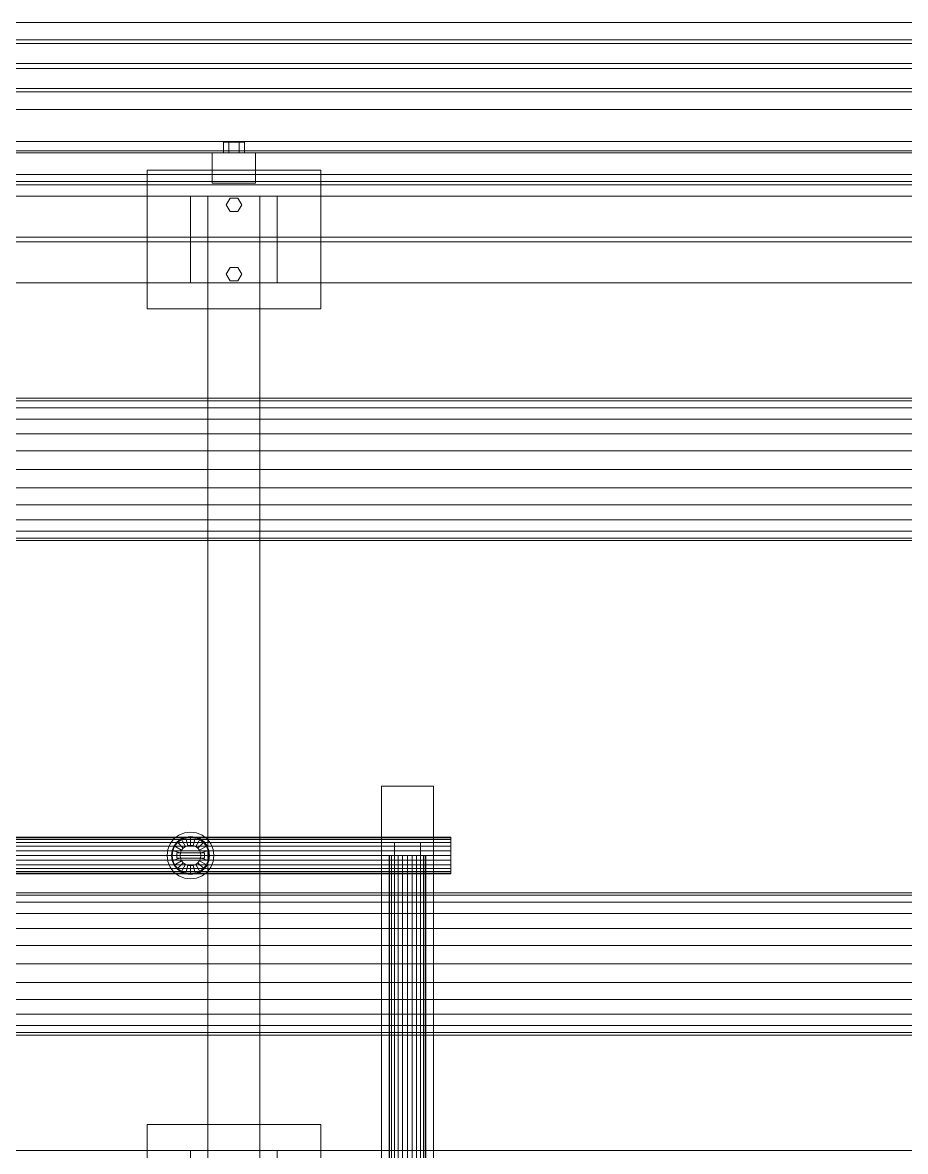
# Model space of a CAD drawing. Header units: millimetres. Extents: x -1970 to 34302, y -65268 to 6837.
# Drawn here: x 14976 to 15994, y -18501 to -17200 of the extents above; entities that cross this region are included whole.
import ezdxf

# ---------------------------------------------------------------- set-up
doc = ezdxf.new("R2010")
doc.units = ezdxf.units.MM
doc.layers.add('superior_mezcladora', color=7, linetype='Continuous', lineweight=0)

msp = doc.modelspace()

# ---------------------------------------------------------------- linework, layer by layer
at = {"layer": 'superior_mezcladora'}
for p, q in [((10569.529, -17200), (16769.529, -17200)), ((16758.117, -17220), (14691.451, -17220)), ((14692.972, -17220), (16759.639, -17220)), ((14692.972, -17224), (16759.639, -17224)), ((16779.418, -17220), (14712.752, -17220)), ((16779.418, -17224), (14712.752, -17224)), ((14714.273, -17220), (16780.94, -17220)), ((10569.529, -17247.2), (16769.529, -17247.2)), ((16769.529, -17252.8), (10569.529, -17252.8)), ((16759.639, -17276), (14692.972, -17276)), ((14712.752, -17276), (16779.418, -17276)), ((14691.451, -17280), (16758.117, -17280)), ((16759.639, -17280), (14692.972, -17280)), ((14712.752, -17280), (16779.418, -17280)), ((16780.94, -17280), (14714.273, -17280)), ((16769.529, -17300), (10569.529, -17300)), ((10569.529, -17337), (16769.529, -17337)), ((15213.529, -17338), (15207.529, -17338)), ((15207.529, -17350), (15207.529, -17338)), ((15225.529, -17338), (15213.529, -17338)), ((15213.529, -17350), (15213.529, -17338)), ((15231.529, -17338), (15225.529, -17338)), ((15225.529, -17350), (15225.529, -17338)), ((15231.529, -17338), (15231.529, -17350)), ((10569.529, -17348), (16769.529, -17348)), ((10569.529, -17350), (16769.529, -17350)), ((15194.529, -17385), (15194.529, -17350)), ((15194.529, -17350), (15244.529, -17350)), ((15213.529, -17350), (15207.529, -17350)), ((15225.529, -17350), (15213.529, -17350)), ((15225.529, -17350), (15231.529, -17350)), ((15244.529, -17350), (15244.529, -17385)), ((16769.529, -17375), (10569.529, -17375)), ((10594.529, -17375), (16169.529, -17375)), ((15119.529, -17530), (15119.529, -17370)), ((15119.529, -17370), (15319.529, -17370)), ((15319.529, -17370), (15319.529, -17530)), ((16769.529, -17383), (10569.529, -17383)), ((16769.529, -17387), (10569.529, -17387)), ((15244.529, -17385), (15194.529, -17385)), ((10494.529, -17400), (16814.529, -17400)), ((15169.529, -17500), (15169.529, -17400)), ((15169.529, -17400), (15269.529, -17400)), ((15189.529, -18600), (15189.529, -17400)), ((15189.529, -17400), (15249.529, -17400)), ((15210.529, -17410), (15215.029, -17402.206)), ((15215.029, -17402.206), (15224.029, -17402.206)), ((15224.029, -17402.206), (15228.529, -17410)), ((15249.529, -17400), (15249.529, -18600)), ((15269.529, -17400), (15269.529, -17500)), ((15215.029, -17417.794), (15210.529, -17410)), ((15224.029, -17417.794), (15215.029, -17417.794)), ((15228.529, -17410), (15224.029, -17417.794)), ((10494.529, -17447.2), (16814.529, -17447.2)), ((16814.529, -17452.8), (10494.529, -17452.8)), ((15210.529, -17490), (15215.029, -17482.206)), ((15215.029, -17482.206), (15224.029, -17482.206)), ((15224.029, -17482.206), (15228.529, -17490)), ((15215.029, -17497.794), (15210.529, -17490)), ((15224.029, -17497.794), (15215.029, -17497.794)), ((15228.529, -17490), (15224.029, -17497.794)), ((16814.529, -17500), (10494.529, -17500)), ((15269.529, -17500), (15169.529, -17500)), ((15319.529, -17530), (15119.529, -17530)), ((16929.529, -17633), (10409.529, -17633)), ((10409.529, -17635.794), (16929.529, -17635.794)), ((10409.529, -17643.986), (16929.529, -17643.986)), ((10409.529, -17657.017), (16929.529, -17657.017)), ((10409.529, -17674), (16929.529, -17674)), ((10409.529, -17693.777), (16929.529, -17693.777)), ((10409.529, -17715), (16929.529, -17715)), ((10409.529, -17736.223), (16929.529, -17736.223)), ((10409.529, -17756), (16929.529, -17756)), ((10409.529, -17772.983), (16929.529, -17772.983)), ((10409.529, -17786.014), (16929.529, -17786.014)), ((10409.529, -17794.206), (16929.529, -17794.206)), ((10409.529, -17797), (16929.529, -17797)), ((15389.529, -18980), (15389.529, -18080)), ((15389.529, -18080), (15449.529, -18080)), ((15449.529, -18080), (15449.529, -18980)), ((15150.437, -18140.908), (15156.029, -18136.617)), ((15156.029, -18136.617), (15162.54, -18133.92)), ((15162.54, -18133.92), (15169.529, -18133)), ((15169.529, -18133), (15176.517, -18133.92)), ((15176.517, -18133.92), (15183.029, -18136.617)), ((15183.029, -18136.617), (15188.62, -18140.908)), ((12419.529, -18138.8), (15469.529, -18138.8)), ((12419.529, -18139.522), (15469.529, -18139.522)), ((12419.529, -18141.64), (15469.529, -18141.64)), ((12419.529, -18145.009), (15469.529, -18145.009)), ((12419.529, -18149.4), (15469.529, -18149.4)), ((15143.449, -18153.012), (15146.146, -18146.5)), ((15146.146, -18146.5), (15150.437, -18140.908)), ((15150.476, -18149), (15148.278, -18154.306)), ((15151.169, -18149.4), (15149.051, -18154.513)), ((15153.972, -18144.444), (15150.476, -18149)), ((15159.136, -18154), (15150.476, -18149)), ((15154.538, -18145.009), (15151.169, -18149.4)), ((15158.529, -18140.947), (15153.972, -18144.444)), ((15161.043, -18151.515), (15153.972, -18144.444)), ((15158.929, -18141.64), (15154.538, -18145.009)), ((15163.835, -18138.75), (15158.529, -18140.947)), ((15163.529, -18149.608), (15158.529, -18140.947)), ((15164.042, -18139.522), (15158.929, -18141.64)), ((15161.043, -18151.515), (15163.529, -18149.608)), ((15163.529, -18149.608), (15166.423, -18148.409)), ((15169.529, -18138), (15163.835, -18138.75)), ((15166.423, -18148.409), (15163.835, -18138.75)), ((15169.529, -18138.8), (15164.042, -18139.522)), ((15166.423, -18148.409), (15169.529, -18148)), ((15175.223, -18138.75), (15169.529, -18138)), ((15169.529, -18148), (15169.529, -18138)), ((15175.016, -18139.522), (15169.529, -18138.8)), ((15169.529, -18148), (15172.634, -18148.409)), ((15172.634, -18148.409), (15175.223, -18138.75)), ((15172.634, -18148.409), (15175.529, -18149.608)), ((15180.129, -18141.64), (15175.016, -18139.522)), ((15180.529, -18140.947), (15175.223, -18138.75)), ((15175.529, -18149.608), (15180.529, -18140.947)), ((15175.529, -18149.608), (15178.014, -18151.515)), ((15178.014, -18151.515), (15185.085, -18144.444)), ((15179.921, -18154), (15188.581, -18149)), ((15184.519, -18145.009), (15180.129, -18141.64)), ((15185.085, -18144.444), (15180.529, -18140.947)), ((15187.888, -18149.4), (15184.519, -18145.009)), ((15188.581, -18149), (15185.085, -18144.444)), ((15190.006, -18154.513), (15187.888, -18149.4)), ((15190.779, -18154.306), (15188.581, -18149)), ((15188.62, -18140.908), (15192.911, -18146.5)), ((15192.911, -18146.5), (15195.609, -18153.012)), ((15404.529, -18175), (15404.529, -18145)), ((15404.529, -18145), (15434.529, -18145)), ((15434.529, -18145), (15434.529, -18175)), ((15469.529, -18139.522), (15469.529, -18138.8)), ((15469.529, -18141.64), (15469.529, -18139.522)), ((15469.529, -18145.009), (15469.529, -18141.64)), ((15469.529, -18149.4), (15469.529, -18145.009)), ((15469.529, -18154.513), (15469.529, -18149.4)), ((12419.529, -18154.513), (15469.529, -18154.513)), ((12419.529, -18160), (15469.529, -18160)), ((15142.529, -18160), (15143.449, -18153.012)), ((15143.449, -18166.988), (15142.529, -18160)), ((15148.278, -18154.306), (15147.529, -18160)), ((15147.529, -18160), (15148.278, -18165.694)), ((15147.529, -18160), (15157.529, -18160)), ((15157.937, -18156.894), (15148.278, -18154.306)), ((15157.937, -18163.106), (15148.278, -18165.694)), ((15149.051, -18154.513), (15148.329, -18160)), ((15148.329, -18160), (15149.051, -18165.487)), ((15153.529, -18163), (15153.529, -18157)), ((15153.529, -18157), (15185.529, -18157)), ((15185.529, -18163), (15153.529, -18163)), ((15157.529, -18160), (15157.937, -18156.894)), ((15157.937, -18163.106), (15157.529, -18160)), ((15157.937, -18156.894), (15159.136, -18154)), ((15159.136, -18166), (15157.937, -18163.106)), ((15159.136, -18154), (15161.043, -18151.515)), ((15178.014, -18151.515), (15179.921, -18154)), ((15179.921, -18154), (15181.12, -18156.894)), ((15181.12, -18163.106), (15179.921, -18166)), ((15181.12, -18156.894), (15190.779, -18154.306)), ((15181.12, -18156.894), (15181.529, -18160)), ((15181.529, -18160), (15181.12, -18163.106)), ((15181.12, -18163.106), (15190.779, -18165.694)), ((15181.529, -18160), (15191.529, -18160)), ((15185.529, -18157), (15185.529, -18163)), ((15190.729, -18160), (15190.006, -18154.513)), ((15190.006, -18165.487), (15190.729, -18160)), ((15191.529, -18160), (15190.779, -18154.306)), ((15190.779, -18165.694), (15191.529, -18160)), ((15195.609, -18153.012), (15196.529, -18160)), ((15196.529, -18160), (15195.609, -18166.988)), ((15399.051, -18160), (15398.329, -18160)), ((15398.329, -19450), (15398.329, -18160)), ((15401.169, -18160), (15399.051, -18160)), ((15399.051, -19450), (15399.051, -18160)), ((15404.538, -18160), (15401.169, -18160)), ((15401.169, -19450), (15401.169, -18160)), ((15408.929, -18160), (15404.538, -18160)), ((15404.538, -19450), (15404.538, -18160)), ((15414.042, -18160), (15408.929, -18160)), ((15408.929, -19450), (15408.929, -18160)), ((15419.529, -18160), (15414.042, -18160)), ((15414.042, -19450), (15414.042, -18160)), ((15425.016, -18160), (15419.529, -18160)), ((15419.529, -19450), (15419.529, -18160)), ((15430.129, -18160), (15425.016, -18160)), ((15425.016, -19450), (15425.016, -18160)), ((15434.519, -18160), (15430.129, -18160)), ((15430.129, -19450), (15430.129, -18160)), ((15437.888, -18160), (15434.519, -18160)), ((15434.519, -19450), (15434.519, -18160)), ((15440.006, -18160), (15437.888, -18160)), ((15437.888, -19450), (15437.888, -18160)), ((15440.729, -18160), (15440.006, -18160)), ((15440.006, -19450), (15440.006, -18160)), ((15440.729, -18160), (15440.729, -19450)), ((15469.529, -18160), (15469.529, -18154.513)), ((15469.529, -18165.487), (15469.529, -18160)), ((12419.529, -18165.487), (15469.529, -18165.487)), ((12419.529, -18170.6), (15469.529, -18170.6)), ((12419.529, -18174.991), (15469.529, -18174.991)), ((15146.146, -18173.5), (15143.449, -18166.988)), ((15150.437, -18179.092), (15146.146, -18173.5)), ((15148.278, -18165.694), (15150.476, -18171)), ((15149.051, -18165.487), (15151.169, -18170.6)), ((15159.136, -18166), (15150.476, -18171)), ((15150.476, -18171), (15153.972, -18175.556)), ((15151.169, -18170.6), (15154.538, -18174.991)), ((15161.043, -18168.485), (15153.972, -18175.556)), ((15153.972, -18175.556), (15158.529, -18179.053)), ((15154.538, -18174.991), (15158.929, -18178.36)), ((15163.529, -18170.392), (15158.529, -18179.053)), ((15161.043, -18168.485), (15159.136, -18166)), ((15163.529, -18170.392), (15161.043, -18168.485)), ((15166.423, -18171.591), (15163.529, -18170.392)), ((15166.423, -18171.591), (15163.835, -18181.25)), ((15169.529, -18172), (15166.423, -18171.591)), ((15172.634, -18171.591), (15169.529, -18172)), ((15169.529, -18172), (15169.529, -18182)), ((15175.529, -18170.392), (15172.634, -18171.591)), ((15172.634, -18171.591), (15175.223, -18181.25)), ((15178.014, -18168.485), (15175.529, -18170.392)), ((15175.529, -18170.392), (15180.529, -18179.053)), ((15179.921, -18166), (15178.014, -18168.485)), ((15178.014, -18168.485), (15185.085, -18175.556)), ((15179.921, -18166), (15188.581, -18171)), ((15180.129, -18178.36), (15184.519, -18174.991)), ((15180.529, -18179.053), (15185.085, -18175.556)), ((15184.519, -18174.991), (15187.888, -18170.6)), ((15185.085, -18175.556), (15188.581, -18171)), ((15187.888, -18170.6), (15190.006, -18165.487)), ((15188.581, -18171), (15190.779, -18165.694)), ((15192.911, -18173.5), (15188.62, -18179.092)), ((15195.609, -18166.988), (15192.911, -18173.5)), ((15434.529, -18175), (15404.529, -18175)), ((15469.529, -18170.6), (15469.529, -18165.487)), ((15469.529, -18174.991), (15469.529, -18170.6)), ((15469.529, -18178.36), (15469.529, -18174.991)), ((12419.529, -18178.36), (15469.529, -18178.36)), ((12419.529, -18180.478), (15469.529, -18180.478)), ((15469.529, -18181.2), (12419.529, -18181.2)), ((15156.029, -18183.383), (15150.437, -18179.092)), ((15162.54, -18186.08), (15156.029, -18183.383)), ((15158.529, -18179.053), (15163.835, -18181.25)), ((15158.929, -18178.36), (15164.042, -18180.478)), ((15169.529, -18187), (15162.54, -18186.08)), ((15163.835, -18181.25), (15169.529, -18182)), ((15164.042, -18180.478), (15169.529, -18181.2)), ((15169.529, -18181.2), (15175.016, -18180.478)), ((15169.529, -18182), (15175.223, -18181.25)), ((15176.517, -18186.08), (15169.529, -18187)), ((15175.016, -18180.478), (15180.129, -18178.36)), ((15175.223, -18181.25), (15180.529, -18179.053)), ((15183.029, -18183.383), (15176.517, -18186.08)), ((15188.62, -18179.092), (15183.029, -18183.383)), ((15469.529, -18180.478), (15469.529, -18178.36)), ((15469.529, -18181.2), (15469.529, -18180.478)), ((16929.529, -18203), (10409.529, -18203)), ((10409.529, -18205.794), (16929.529, -18205.794)), ((10409.529, -18213.986), (16929.529, -18213.986)), ((10409.529, -18227.017), (16929.529, -18227.017)), ((10409.529, -18244), (16929.529, -18244)), ((10409.529, -18263.777), (16929.529, -18263.777)), ((10409.529, -18285), (16929.529, -18285)), ((10409.529, -18306.223), (16929.529, -18306.223)), ((10409.529, -18326), (16929.529, -18326)), ((10409.529, -18342.983), (16929.529, -18342.983)), ((10409.529, -18356.014), (16929.529, -18356.014)), ((10409.529, -18364.206), (16929.529, -18364.206)), ((10409.529, -18367), (16929.529, -18367)), ((15119.529, -18630), (15119.529, -18470)), ((15119.529, -18470), (15319.529, -18470)), ((15319.529, -18470), (15319.529, -18630)), ((10494.529, -18500), (16814.529, -18500)), ((15169.529, -18600), (15169.529, -18500)), ((15169.529, -18500), (15269.529, -18500)), ((15269.529, -18500), (15269.529, -18600))]:
    msp.add_line(p, q, dxfattribs=at)

doc.saveas('drawing.dxf')
